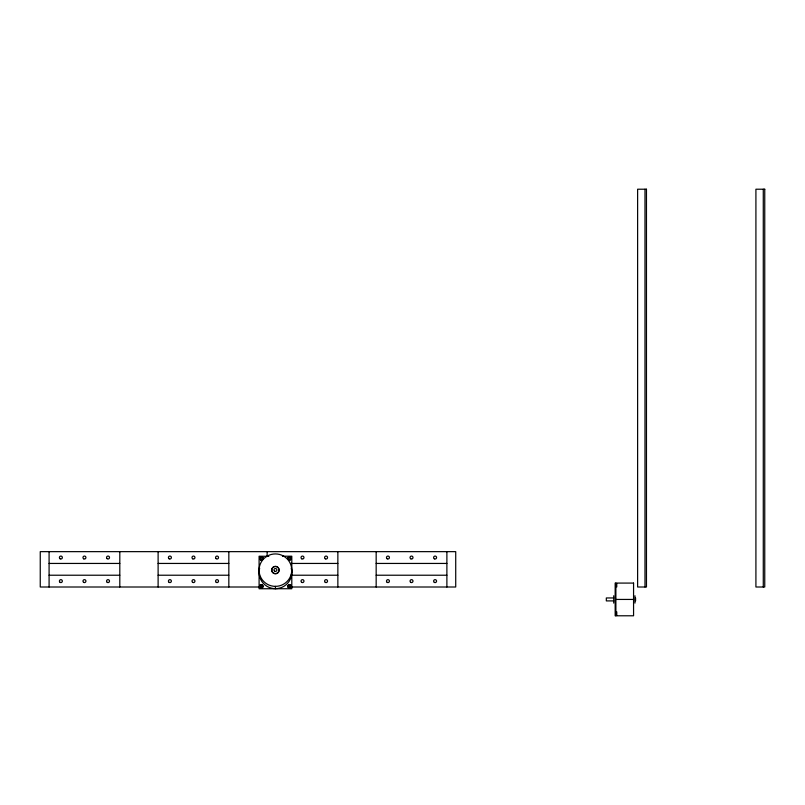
<?xml version="1.0" encoding="UTF-8"?>
<svg xmlns="http://www.w3.org/2000/svg" width="805" height="805" viewBox="0 0 805 805"><rect width="100%" height="100%" fill="white"/><g stroke="black" fill="none" stroke-linecap="round" stroke-linejoin="round"><path stroke-width="1.21" d="M282.454 556.215L291.802 556.215L291.802 588.737L259.099 588.747L259.089 556.225L268.79 556.315M49.085 563.44L119.804 563.44M158.112 563.44L228.831 563.44M290.716 563.44L337.858 563.44M376.166 563.44L446.886 563.44M49.085 575.223L119.804 575.223M158.112 575.223L228.831 575.223M290.716 575.223L337.858 575.223M376.166 575.223L446.886 575.223M262.42 587.006L40.25 587.006L40.25 551.646L455.721 551.646L455.721 587.006L288.23 587.006M613.722 597.954L606.326 597.954L606.326 600.902L613.722 600.902M615.885 599.433L633.565 599.433M291.762 570.141A16.352 16.221 -1 0 1 267.23 584.188A16.352 16.221 -1 0 1 267.23 556.104A16.352 16.221 -1 0 1 291.762 570.141L291.802 572.425M275.411 586.362L275.451 588.656A16.352 16.221 -1 0 0 291.239 568.229M259.049 570.151L259.089 572.436M763.281 189.215L763.281 587.006M644.986 189.215L644.986 587.006M635.568 597.954L635.568 600.902M634.974 595.75L634.974 603.106M616.771 583.706L616.771 586.996M616.771 611.86L616.771 615.161M615.885 583.082L615.885 615.785M613.722 595.75L613.722 603.106M446.886 551.646L446.886 587.006M376.166 551.646L376.166 587.006M337.858 551.646L337.858 587.006M267.139 551.646L267.139 556.527M228.831 551.646L228.831 587.006M158.112 551.646L158.112 587.006M119.804 551.646L119.804 587.006M49.085 551.646L49.085 587.006M272.804 567.565A3.673 3.643 -1 0 1 278.862 568.904A3.673 3.643 -1 0 1 275.089 573.784A3.673 3.643 -1 0 1 272.221 568.33M275.451 588.656A16.352 16.221 -1 0 1 259.653 568.239M262.792 559.384A1.65 1.63 -1 0 1 261.373 560.2M259.784 558.992A1.65 1.63 -1 0 1 260.206 557.412M262.531 557.412A1.65 1.63 -1 0 1 262.792 557.754M646.465 189.215L637.62 189.215L637.62 587.006L646.465 587.006L646.465 189.215M764.75 189.215L755.915 189.215L755.915 587.006L764.75 587.006L764.75 189.215M633.565 583.082L615.171 583.082L615.171 615.785L633.565 615.785L633.565 583.082M273.569 573.12A3.673 3.643 -1 0 0 279.083 569.96A3.673 3.643 -1 0 0 273.569 566.811A3.673 3.643 -1 0 0 273.569 573.12M288.703 587.811A1.65 1.63 -1 0 0 291.169 586.392A1.65 1.63 -1 0 0 288.703 584.973A1.65 1.63 -1 0 0 288.703 587.811M260.548 587.811A1.65 1.63 -1 0 0 263.014 586.402A1.65 1.63 -1 0 0 260.548 584.983A1.65 1.63 -1 0 0 260.548 587.811M274.666 571.228A1.469 1.459 -1 0 0 276.88 569.96A1.469 1.459 -1 0 0 274.666 568.702A1.469 1.459 -1 0 0 274.666 571.228M288.975 587.429A1.097 1.087 -1 0 0 290.625 586.483A1.097 1.087 -1 0 0 288.975 585.547A1.097 1.087 -1 0 0 288.975 587.429M288.975 587.217A1.097 1.087 -1 0 0 290.615 586.282A1.097 1.087 -1 0 0 288.975 585.336A1.097 1.087 -1 0 0 288.975 587.217M288.975 559.294A1.097 1.087 -1 0 0 290.615 558.358A1.097 1.087 -1 0 0 288.975 557.412A1.097 1.087 -1 0 0 288.975 559.294M260.548 559.898A1.65 1.63 -1 0 0 263.014 558.479A1.65 1.63 -1 0 0 260.548 557.06A1.65 1.63 -1 0 0 260.548 559.898M288.703 559.888A1.65 1.63 -1 0 0 291.169 558.469A1.65 1.63 -1 0 0 288.703 557.06A1.65 1.63 -1 0 0 288.703 559.888M260.538 559.777A1.65 1.63 -1 0 0 263.014 558.368A1.65 1.63 -1 0 0 260.538 556.949A1.65 1.63 -1 0 0 260.538 559.777M260.82 587.227A1.097 1.087 -1 0 0 262.46 586.282A1.097 1.087 -1 0 0 260.82 585.346A1.097 1.087 -1 0 0 260.82 587.227M288.975 559.505A1.097 1.087 -1 0 0 290.625 558.559A1.097 1.087 -1 0 0 288.975 557.624A1.097 1.087 -1 0 0 288.975 559.505M260.82 559.515A1.097 1.087 -1 0 0 262.47 558.569A1.097 1.087 -1 0 0 260.82 557.634A1.097 1.087 -1 0 0 260.82 559.515M288.703 587.69A1.65 1.63 -1 0 0 291.169 586.282A1.65 1.63 -1 0 0 288.703 584.863A1.65 1.63 -1 0 0 288.703 587.69M260.82 587.429A1.097 1.087 -1 0 0 262.47 586.493A1.097 1.087 -1 0 0 260.82 585.547A1.097 1.087 -1 0 0 260.82 587.429M260.538 587.7A1.65 1.63 -1 0 0 263.014 586.282A1.65 1.63 -1 0 0 260.538 584.873A1.65 1.63 -1 0 0 260.538 587.7M288.703 559.767A1.65 1.63 -1 0 0 291.169 558.358A1.65 1.63 -1 0 0 288.703 556.939A1.65 1.63 -1 0 0 288.703 559.767M260.82 559.304A1.097 1.087 -1 0 0 262.46 558.368A1.097 1.087 -1 0 0 260.82 557.422A1.097 1.087 -1 0 0 260.82 559.304M387.215 582.387A1.469 1.469 0 0 0 389.419 581.109A1.469 1.469 0 0 0 387.215 579.842A1.469 1.469 0 0 0 387.215 582.387M410.781 582.387A1.469 1.469 0 0 0 412.995 581.109A1.469 1.469 0 0 0 410.781 579.842A1.469 1.469 0 0 0 410.781 582.387M434.358 582.387A1.469 1.469 0 0 0 436.572 581.109A1.469 1.469 0 0 0 434.358 579.842A1.469 1.469 0 0 0 434.358 582.387M410.781 558.821A1.469 1.469 0 0 0 412.995 557.543A1.469 1.469 0 0 0 410.781 556.265A1.469 1.469 0 0 0 410.781 558.821M387.215 558.821A1.469 1.469 0 0 0 389.419 557.543A1.469 1.469 0 0 0 387.215 556.265A1.469 1.469 0 0 0 387.215 558.821M434.358 558.821A1.469 1.469 0 0 0 436.572 557.543A1.469 1.469 0 0 0 434.358 556.265A1.469 1.469 0 0 0 434.358 558.821M169.161 582.387A1.469 1.469 0 0 0 171.374 581.109A1.469 1.469 0 0 0 169.161 579.842A1.469 1.469 0 0 0 169.161 582.387M192.737 582.387A1.469 1.469 0 0 0 194.951 581.109A1.469 1.469 0 0 0 192.737 579.842A1.469 1.469 0 0 0 192.737 582.387M216.314 582.387A1.469 1.469 0 0 0 218.517 581.109A1.469 1.469 0 0 0 216.314 579.842A1.469 1.469 0 0 0 216.314 582.387M192.737 558.821A1.469 1.469 0 0 0 194.951 557.543A1.469 1.469 0 0 0 192.737 556.265A1.469 1.469 0 0 0 192.737 558.821M169.161 558.821A1.469 1.469 0 0 0 171.374 557.543A1.469 1.469 0 0 0 169.161 556.265A1.469 1.469 0 0 0 169.161 558.821M216.002 558.579A1.469 1.469 0 0 0 218.467 557.925A1.469 1.469 0 0 0 216.666 556.114A1.469 1.469 0 0 0 216.002 558.579M301.764 582.387A1.469 1.469 0 0 0 303.968 581.109A1.469 1.469 0 0 0 301.764 579.842A1.469 1.469 0 0 0 301.764 582.387M325.331 582.387A1.469 1.469 0 0 0 327.544 581.109A1.469 1.469 0 0 0 325.331 579.842A1.469 1.469 0 0 0 325.331 582.387M301.764 558.821A1.469 1.469 0 0 0 303.968 557.543A1.469 1.469 0 0 0 301.764 556.265A1.469 1.469 0 0 0 301.764 558.821M325.331 558.821A1.469 1.469 0 0 0 327.544 557.543A1.469 1.469 0 0 0 325.331 556.265A1.469 1.469 0 0 0 325.331 558.821M60.144 582.387A1.469 1.469 0 0 0 62.347 581.109A1.469 1.469 0 0 0 60.144 579.842A1.469 1.469 0 0 0 60.144 582.387M83.71 582.387A1.469 1.469 0 0 0 85.924 581.109A1.469 1.469 0 0 0 83.71 579.842A1.469 1.469 0 0 0 83.71 582.387M107.286 582.387A1.469 1.469 0 0 0 109.5 581.109A1.469 1.469 0 0 0 107.286 579.842A1.469 1.469 0 0 0 107.286 582.387M83.71 558.821A1.469 1.469 0 0 0 85.924 557.543A1.469 1.469 0 0 0 83.71 556.265A1.469 1.469 0 0 0 83.71 558.821M60.144 558.821A1.469 1.469 0 0 0 62.347 557.543A1.469 1.469 0 0 0 60.144 556.265A1.469 1.469 0 0 0 60.144 558.821M106.984 558.579A1.469 1.469 0 0 0 109.45 557.925A1.469 1.469 0 0 0 107.639 556.114A1.469 1.469 0 0 0 106.984 558.579"/></g></svg>
